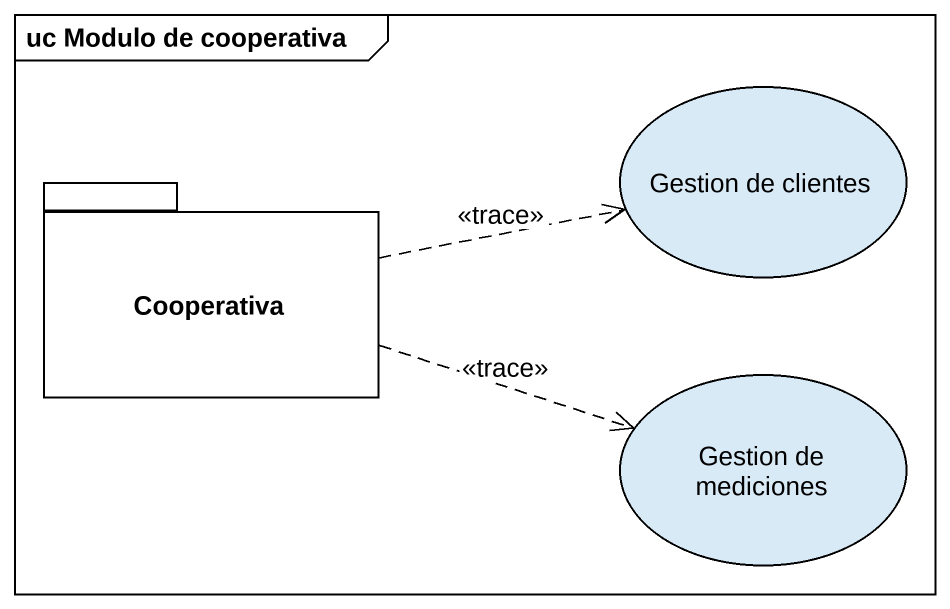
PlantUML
@startuml
mainframe uc Modulo de cooperativa
usecase "Gestion de clientes" as Gestion_de_clientes
package Cooperativa {
}
usecase "Gestion de mediciones" as Gestion_de_mediciones
Cooperativa .right.> Gestion_de_clientes : <<trace>>
Cooperativa .right.> Gestion_de_mediciones : <<trace>>
@enduml
